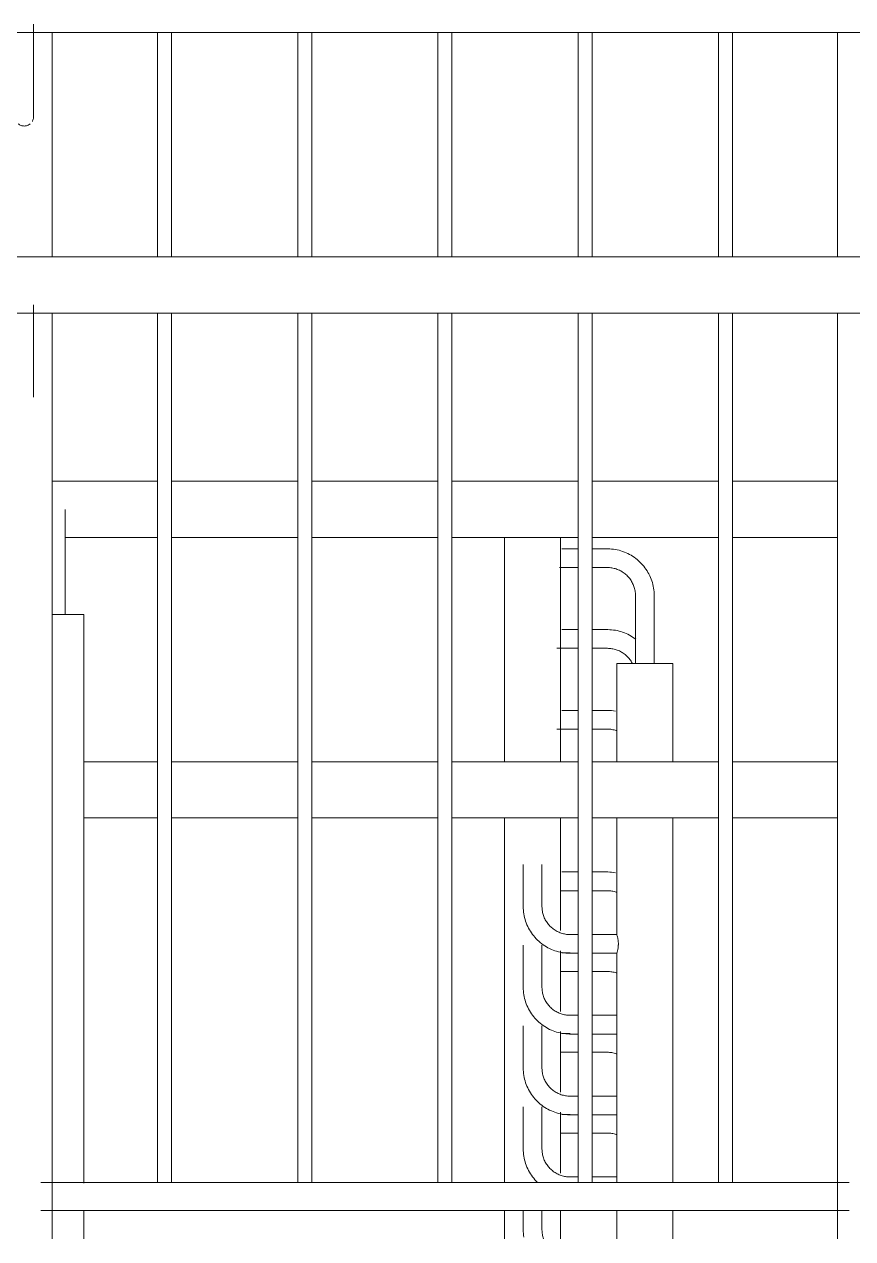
# Model space of a CAD drawing. Header units: millimetres. Extents: x -515342 to 330399, y -224905 to 507333.
# Drawn here: x 76761 to 77352, y 1418 to 2284 of the extents above; entities that cross this region are included whole.
import ezdxf

# ---------------------------------------------------------------- set-up
doc = ezdxf.new("R2010")
doc.units = ezdxf.units.MM
doc.layers.get('0').update_dxf_attribs({"lineweight": 0})
doc.layers.add('Ограждение', color=7, linetype='Continuous', lineweight=0)

# ---------------------------------------------------------------- blocks, each defined once
blk = doc.blocks.new('Ограждение - АР_Ограждение_Балясина_D40 доп поручень 700-V143-О_АР_Эскиз_Фасад 12-1 копия 1')
at = {"layer": 'Ограждение'}
for p, q in [((-105607.5, -158.13), (-105619.25, -158.13)), ((-105586.67, -158.13), (-105597.5, -158.13)), ((-105620.85, -171.47), (-105607.5, -171.47)), ((-105597.5, -171.47), (-105586.67, -171.47)), ((-105566.67, -191.47), (-105566.67, -239.8)), ((-105553.33, -239.8), (-105553.33, -191.47)), ((-105580, -239.8), (-105580, -310)), ((-105580, -239.8), (-105540, -239.8)), ((-105540, -310), (-105540, -239.8)), ((-105580, -350), (-105580, -433.13)), ((-105540, -610.05), (-105540, -350)), ((-105646.67, -383.09), (-105646.67, -413.13)), ((-105633.33, -413.13), (-105633.33, -383.09)), ((-105607.5, -433.13), (-105613.33, -433.13)), ((-105580, -433.13), (-105597.61, -433.13)), ((-105613.33, -446.47), (-105607.5, -446.47)), ((-105597.6, -446.47), (-105580, -446.47)), ((-105580, -446.47), (-105580, -610.06)), ((-105580, -629.94), (-105580, -650)), ((-105540, -650), (-105540, -629.95))]:
    blk.add_line(p, q, dxfattribs=at)
at = {"layer": 'Ограждение', "flags": 128}
for points in [[(-105553.33, -191.47), (-105553.36, -190.13), (-105553.44, -188.8), (-105553.57, -187.48), (-105553.76, -186.16), (-105554, -184.84), (-105554.29, -183.54), (-105554.63, -182.25), (-105555.03, -180.98), (-105555.47, -179.72), (-105555.96, -178.49), (-105556.51, -177.27), (-105557.1, -176.07), (-105557.74, -174.9), (-105558.42, -173.76), (-105559.16, -172.65), (-105559.93, -171.56), (-105560.75, -170.51), (-105561.61, -169.49), (-105562.51, -168.5), (-105563.44, -167.55), (-105564.42, -166.65), (-105565.43, -165.78), (-105566.47, -164.95), (-105567.55, -164.16), (-105568.66, -163.42), (-105569.79, -162.72), (-105570.96, -162.07), (-105572.14, -161.46), (-105573.36, -160.91), (-105574.59, -160.4), (-105575.84, -159.94), (-105577.11, -159.53), (-105578.39, -159.18), (-105579.69, -158.87), (-105581, -158.62), (-105582.32, -158.42), (-105583.64, -158.27), (-105584.97, -158.18), (-105586.31, -158.14), (-105586.67, -158.13)], [(-105586.67, -171.47), (-105585.87, -171.48), (-105585.07, -171.53), (-105584.27, -171.61), (-105583.48, -171.72), (-105582.69, -171.87), (-105581.91, -172.04), (-105581.14, -172.25), (-105580.38, -172.48), (-105579.62, -172.75), (-105578.88, -173.05), (-105578.15, -173.37), (-105577.43, -173.73), (-105576.73, -174.11), (-105576.04, -174.52), (-105575.37, -174.96), (-105574.72, -175.42), (-105574.09, -175.92), (-105573.48, -176.43), (-105572.89, -176.97), (-105572.32, -177.53), (-105571.77, -178.12), (-105571.25, -178.72), (-105570.75, -179.35), (-105570.28, -180), (-105569.84, -180.66), (-105569.42, -181.34), (-105569.03, -182.04), (-105568.66, -182.75), (-105568.33, -183.48), (-105568.03, -184.22), (-105567.75, -184.97), (-105567.51, -185.73), (-105567.29, -186.5), (-105567.11, -187.28), (-105566.96, -188.07), (-105566.84, -188.86), (-105566.75, -189.65), (-105566.69, -190.45), (-105566.67, -191.25), (-105566.67, -191.47)], [(-105646.67, -413.13), (-105646.64, -414.47), (-105646.56, -415.8), (-105646.43, -417.12), (-105646.24, -418.44), (-105646, -419.76), (-105645.71, -421.06), (-105645.37, -422.35), (-105644.97, -423.62), (-105644.53, -424.88), (-105644.04, -426.11), (-105643.49, -427.33), (-105642.9, -428.53), (-105642.26, -429.7), (-105641.58, -430.84), (-105640.84, -431.95), (-105640.07, -433.04), (-105639.25, -434.09), (-105638.39, -435.11), (-105637.49, -436.1), (-105636.56, -437.05), (-105635.58, -437.95), (-105634.57, -438.82), (-105633.53, -439.65), (-105632.45, -440.44), (-105631.34, -441.18), (-105630.21, -441.88), (-105629.04, -442.53), (-105627.86, -443.14), (-105626.64, -443.69), (-105625.41, -444.2), (-105624.16, -444.66), (-105622.89, -445.07), (-105621.61, -445.42), (-105620.31, -445.73), (-105619, -445.98), (-105617.68, -446.18), (-105616.36, -446.33), (-105615.03, -446.42), (-105613.69, -446.46), (-105613.33, -446.47)], [(-105613.33, -433.13), (-105614.13, -433.12), (-105614.93, -433.07), (-105615.73, -432.99), (-105616.52, -432.88), (-105617.31, -432.73), (-105618.09, -432.56), (-105618.86, -432.35), (-105619.62, -432.12), (-105620.38, -431.85), (-105621.12, -431.55), (-105621.85, -431.23), (-105622.57, -430.87), (-105623.27, -430.49), (-105623.96, -430.08), (-105624.63, -429.64), (-105625.28, -429.18), (-105625.91, -428.68), (-105626.52, -428.17), (-105627.11, -427.63), (-105627.68, -427.07), (-105628.23, -426.48), (-105628.75, -425.88), (-105629.25, -425.25), (-105629.72, -424.6), (-105630.16, -423.94), (-105630.58, -423.26), (-105630.97, -422.56), (-105631.34, -421.85), (-105631.67, -421.12), (-105631.97, -420.38), (-105632.25, -419.63), (-105632.49, -418.87), (-105632.71, -418.1), (-105632.89, -417.32), (-105633.04, -416.53), (-105633.16, -415.74), (-105633.25, -414.95), (-105633.31, -414.15), (-105633.33, -413.35), (-105633.33, -413.13)]]:
    blk.add_lwpolyline(points, dxfattribs=at)
at = {"layer": 'Ограждение'}
blk.add_open_spline([(-105580, -433.13), (-105580, -433.14), (-105579.9, -433.41), (-105579.6, -434.4), (-105579.34, -435.49), (-105579.14, -436.44), (-105578.99, -437.5), (-105578.89, -438.49), (-105578.86, -439.35), (-105578.86, -440.1), (-105578.88, -440.83), (-105578.95, -441.76), (-105579.1, -442.92), (-105579.34, -444.12), (-105579.59, -445.12), (-105579.89, -446.15), (-105580, -446.45), (-105580, -446.47)], degree=3, knots=[0, 0, 0, 0, 0.111111, 0.222222, 0.277778, 0.333333, 0.388889, 0.444444, 0.479167, 0.513889, 0.548611, 0.583333, 0.652778, 0.722222, 0.791667, 0.861111, 1, 1, 1, 1], dxfattribs=at)
blk = doc.blocks.new('Ограждение - АР_Ограждение_Балясина_D40 доп поручень 700-V144-О_АР_Эскиз_Фасад 12-1 копия 1')
at = {"layer": 'Ограждение'}
for p, q in [((-105607.5, -215.73), (-105619.25, -215.73)), ((-105586.67, -215.73), (-105597.5, -215.73)), ((-105622.68, -229.07), (-105607.5, -229.07)), ((-105597.73, -229.07), (-105586.67, -229.07)), ((-105646.67, -440.69), (-105646.67, -470.73)), ((-105633.33, -470.73), (-105633.33, -440.69)), ((-105607.5, -490.73), (-105613.33, -490.73)), ((-105580, -490.73), (-105597.57, -490.73)), ((-105613.33, -504.07), (-105607.5, -504.07)), ((-105597.56, -504.07), (-105580, -504.07))]:
    blk.add_line(p, q, dxfattribs=at)
at = {"layer": 'Ограждение', "flags": 128}
for points in [[(-105566.47, -222.55), (-105567.55, -221.76), (-105568.66, -221.02), (-105569.79, -220.32), (-105570.96, -219.67), (-105572.14, -219.06), (-105573.36, -218.51), (-105574.59, -218), (-105575.84, -217.54), (-105577.11, -217.13), (-105578.39, -216.78), (-105579.69, -216.47), (-105581, -216.22), (-105582.32, -216.02), (-105583.64, -215.87), (-105584.97, -215.78), (-105586.31, -215.74), (-105586.67, -215.73)], [(-105586.67, -229.07), (-105585.87, -229.08), (-105585.07, -229.13), (-105584.27, -229.21), (-105583.48, -229.32), (-105582.69, -229.47), (-105581.91, -229.64), (-105581.14, -229.85), (-105580.38, -230.08), (-105579.62, -230.35), (-105578.88, -230.65), (-105578.15, -230.97), (-105577.43, -231.33), (-105576.73, -231.71), (-105576.04, -232.12), (-105575.37, -232.56), (-105574.72, -233.02), (-105574.09, -233.52), (-105573.48, -234.03), (-105572.89, -234.57), (-105572.32, -235.13), (-105571.77, -235.72), (-105571.25, -236.32), (-105570.75, -236.95), (-105570.28, -237.6), (-105569.84, -238.26), (-105569.42, -238.94), (-105569.03, -239.64)], [(-105646.67, -470.73), (-105646.64, -472.07), (-105646.56, -473.4), (-105646.43, -474.72), (-105646.24, -476.04), (-105646, -477.36), (-105645.71, -478.66), (-105645.37, -479.95), (-105644.97, -481.22), (-105644.53, -482.48), (-105644.04, -483.71), (-105643.49, -484.93), (-105642.9, -486.13), (-105642.26, -487.3), (-105641.58, -488.44), (-105640.84, -489.55), (-105640.07, -490.64), (-105639.25, -491.69), (-105638.39, -492.71), (-105637.49, -493.7), (-105636.56, -494.65), (-105635.58, -495.55), (-105634.57, -496.42), (-105633.53, -497.25), (-105632.45, -498.04), (-105631.34, -498.78), (-105630.21, -499.48), (-105629.04, -500.13), (-105627.86, -500.74), (-105626.64, -501.29), (-105625.41, -501.8), (-105624.16, -502.26), (-105622.89, -502.67), (-105621.61, -503.02), (-105620.31, -503.33), (-105619, -503.58), (-105617.68, -503.78), (-105616.36, -503.93), (-105615.03, -504.02), (-105613.69, -504.06), (-105613.33, -504.07)], [(-105613.33, -490.73), (-105614.13, -490.72), (-105614.93, -490.67), (-105615.73, -490.59), (-105616.52, -490.48), (-105617.31, -490.33), (-105618.09, -490.16), (-105618.86, -489.95), (-105619.62, -489.72), (-105620.38, -489.45), (-105621.12, -489.15), (-105621.85, -488.83), (-105622.57, -488.47), (-105623.27, -488.09), (-105623.96, -487.68), (-105624.63, -487.24), (-105625.28, -486.78), (-105625.91, -486.28), (-105626.52, -485.77), (-105627.11, -485.23), (-105627.68, -484.67), (-105628.23, -484.08), (-105628.75, -483.48), (-105629.25, -482.85), (-105629.72, -482.2), (-105630.16, -481.54), (-105630.58, -480.86), (-105630.97, -480.16), (-105631.34, -479.45), (-105631.67, -478.72), (-105631.97, -477.98), (-105632.25, -477.23), (-105632.49, -476.47), (-105632.71, -475.7), (-105632.89, -474.92), (-105633.04, -474.13), (-105633.16, -473.34), (-105633.25, -472.55), (-105633.31, -471.75), (-105633.33, -470.95), (-105633.33, -470.73)]]:
    blk.add_lwpolyline(points, dxfattribs=at)
blk = doc.blocks.new('Ограждение - АР_Ограждение_Балясина_D40 доп поручень 700-V145-О_АР_Эскиз_Фасад 12-1 копия 1')
at = {"layer": 'Ограждение'}
for p, q in [((-105607.5, -273.33), (-105619.25, -273.33)), ((-105586.67, -273.33), (-105597.7, -273.33)), ((-105622.68, -286.67), (-105607.5, -286.67)), ((-105597.69, -286.67), (-105586.67, -286.67)), ((-105646.67, -498.29), (-105646.67, -528.33)), ((-105633.33, -528.33), (-105633.33, -498.29)), ((-105607.5, -548.33), (-105613.33, -548.33)), ((-105580, -548.33), (-105597.54, -548.33)), ((-105613.33, -561.67), (-105607.5, -561.67)), ((-105597.53, -561.67), (-105580, -561.67))]:
    blk.add_line(p, q, dxfattribs=at)
at = {"layer": 'Ограждение', "flags": 128}
for points in [[(-105581, -273.82), (-105582.32, -273.62), (-105583.64, -273.47), (-105584.97, -273.38), (-105586.31, -273.34), (-105586.67, -273.33)], [(-105586.67, -286.67), (-105585.87, -286.68), (-105585.07, -286.73), (-105584.27, -286.81), (-105583.48, -286.92), (-105582.69, -287.07), (-105581.91, -287.24), (-105581.14, -287.45), (-105580.38, -287.68)], [(-105646.67, -528.33), (-105646.64, -529.67), (-105646.56, -531), (-105646.43, -532.32), (-105646.24, -533.64), (-105646, -534.96), (-105645.71, -536.26), (-105645.37, -537.55), (-105644.97, -538.82), (-105644.53, -540.08), (-105644.04, -541.31), (-105643.49, -542.53), (-105642.9, -543.73), (-105642.26, -544.9), (-105641.58, -546.04), (-105640.84, -547.15), (-105640.07, -548.24), (-105639.25, -549.29), (-105638.39, -550.31), (-105637.49, -551.3), (-105636.56, -552.25), (-105635.58, -553.15), (-105634.57, -554.02), (-105633.53, -554.85), (-105632.45, -555.64), (-105631.34, -556.38), (-105630.21, -557.08), (-105629.04, -557.73), (-105627.86, -558.34), (-105626.64, -558.89), (-105625.41, -559.4), (-105624.16, -559.86), (-105622.89, -560.27), (-105621.61, -560.62), (-105620.31, -560.93), (-105619, -561.18), (-105617.68, -561.38), (-105616.36, -561.53), (-105615.03, -561.62), (-105613.69, -561.66), (-105613.33, -561.67)], [(-105613.33, -548.33), (-105614.13, -548.32), (-105614.93, -548.27), (-105615.73, -548.19), (-105616.52, -548.08), (-105617.31, -547.93), (-105618.09, -547.76), (-105618.86, -547.55), (-105619.62, -547.32), (-105620.38, -547.05), (-105621.12, -546.75), (-105621.85, -546.43), (-105622.57, -546.07), (-105623.27, -545.69), (-105623.96, -545.28), (-105624.63, -544.84), (-105625.28, -544.38), (-105625.91, -543.88), (-105626.52, -543.37), (-105627.11, -542.83), (-105627.68, -542.27), (-105628.23, -541.68), (-105628.75, -541.08), (-105629.25, -540.45), (-105629.72, -539.8), (-105630.16, -539.14), (-105630.58, -538.46), (-105630.97, -537.76), (-105631.34, -537.05), (-105631.67, -536.32), (-105631.97, -535.58), (-105632.25, -534.83), (-105632.49, -534.07), (-105632.71, -533.3), (-105632.89, -532.52), (-105633.04, -531.73), (-105633.16, -530.94), (-105633.25, -530.15), (-105633.31, -529.35), (-105633.33, -528.55), (-105633.33, -528.33)]]:
    blk.add_lwpolyline(points, dxfattribs=at)
blk = doc.blocks.new('Ограждение - АР_Ограждение_Балясина_D40 доп поручень 700-V146-О_АР_Эскиз_Фасад 12-1 копия 1')
at = {"layer": 'Ограждение'}
for p, q in [((-105646.67, -555.89), (-105646.67, -585.93)), ((-105633.33, -585.93), (-105633.33, -555.89)), ((-105607.5, -605.93), (-105613.33, -605.93)), ((-105580, -605.93), (-105597.5, -605.93))]:
    blk.add_line(p, q, dxfattribs=at)
at = {"layer": 'Ограждение', "flags": 128}
for points in [[(-105646.67, -585.93), (-105646.64, -587.27), (-105646.56, -588.6), (-105646.43, -589.92), (-105646.24, -591.24), (-105646, -592.56), (-105645.71, -593.86), (-105645.37, -595.15), (-105644.97, -596.42), (-105644.53, -597.68), (-105644.04, -598.91), (-105643.49, -600.13), (-105642.9, -601.33), (-105642.26, -602.5), (-105641.58, -603.64), (-105640.84, -604.75), (-105640.07, -605.84), (-105639.25, -606.89), (-105638.39, -607.91), (-105637.49, -608.9), (-105636.56, -609.85)], [(-105613.33, -605.93), (-105614.13, -605.92), (-105614.93, -605.87), (-105615.73, -605.79), (-105616.52, -605.68), (-105617.31, -605.53), (-105618.09, -605.36), (-105618.86, -605.15), (-105619.62, -604.92), (-105620.38, -604.65), (-105621.12, -604.35), (-105621.85, -604.03), (-105622.57, -603.67), (-105623.27, -603.29), (-105623.96, -602.88), (-105624.63, -602.44), (-105625.28, -601.98), (-105625.91, -601.48), (-105626.52, -600.97), (-105627.11, -600.43), (-105627.68, -599.87), (-105628.23, -599.28), (-105628.75, -598.68), (-105629.25, -598.05), (-105629.72, -597.4), (-105630.16, -596.74), (-105630.58, -596.06), (-105630.97, -595.36), (-105631.34, -594.65), (-105631.67, -593.92), (-105631.97, -593.18), (-105632.25, -592.43), (-105632.49, -591.67), (-105632.71, -590.9), (-105632.89, -590.12), (-105633.04, -589.33), (-105633.16, -588.54), (-105633.25, -587.75), (-105633.31, -586.95), (-105633.33, -586.15), (-105633.33, -585.93)]]:
    blk.add_lwpolyline(points, dxfattribs=at)
blk = doc.blocks.new('Ограждение - АР_Ограждение_Балясина_D40 доп поручень 700-V147-О_АР_Эскиз_Фасад 12-1 копия 1')
at = {"layer": 'Ограждение'}
for p, q in [((-105607.5, -388.53), (-105619.25, -388.53)), ((-105586.67, -388.53), (-105597.63, -388.53)), ((-105620.1, -401.87), (-105607.5, -401.87)), ((-105597.62, -401.87), (-105586.67, -401.87)), ((-105646.67, -629.92), (-105646.67, -643.53)), ((-105633.33, -643.53), (-105633.33, -629.92))]:
    blk.add_line(p, q, dxfattribs=at)
at = {"layer": 'Ограждение', "flags": 128}
for points in [[(-105581, -389.02), (-105582.32, -388.82), (-105583.64, -388.67), (-105584.97, -388.58), (-105586.31, -388.54), (-105586.67, -388.53)], [(-105586.67, -401.87), (-105585.87, -401.88), (-105585.07, -401.93), (-105584.27, -402.01), (-105583.48, -402.12), (-105582.69, -402.27), (-105581.91, -402.44), (-105581.14, -402.65), (-105580.38, -402.88)], [(-105646.67, -643.53), (-105646.64, -644.87), (-105646.56, -646.2), (-105646.43, -647.52), (-105646.24, -648.84)], [(-105632.25, -650.03), (-105632.49, -649.27), (-105632.71, -648.5), (-105632.89, -647.72), (-105633.04, -646.93), (-105633.16, -646.14), (-105633.25, -645.35), (-105633.31, -644.55), (-105633.33, -643.75), (-105633.33, -643.53)]]:
    blk.add_lwpolyline(points, dxfattribs=at)
blk = doc.blocks.new('Ограждение - АР_Ограждение_Балясина_D40 доп поручень 700-V148-О_АР_Эскиз_Фасад 12-1 копия 1')
at = {"layer": 'Ограждение'}
for p, q in [((-105613.33, -446.13), (-105619.25, -446.13)), ((-105620.18, -459.47), (-105607.5, -459.47)), ((-105597.59, -459.47), (-105586.67, -459.47))]:
    blk.add_line(p, q, dxfattribs=at)
at = {"layer": 'Ограждение', "flags": 128}
blk.add_lwpolyline([(-105586.67, -459.47), (-105585.87, -459.48), (-105585.07, -459.53), (-105584.27, -459.61), (-105583.48, -459.72), (-105582.69, -459.87), (-105581.91, -460.04), (-105581.14, -460.25), (-105580.38, -460.48)], dxfattribs=at)
blk = doc.blocks.new('Ограждение - АР_Ограждение_Балясина_D40 доп поручень 700-V149-О_АР_Эскиз_Фасад 12-1 копия 1')
at = {"layer": 'Ограждение'}
for p, q in [((-105613.33, -503.73), (-105619.25, -503.73)), ((-105620, -517.07), (-105607.5, -517.07)), ((-105597.56, -517.07), (-105586.67, -517.07))]:
    blk.add_line(p, q, dxfattribs=at)
at = {"layer": 'Ограждение', "flags": 128}
blk.add_lwpolyline([(-105586.67, -517.07), (-105585.87, -517.08), (-105585.07, -517.13), (-105584.27, -517.21), (-105583.48, -517.32), (-105582.69, -517.47), (-105581.91, -517.64), (-105581.14, -517.85), (-105580.38, -518.08)], dxfattribs=at)
blk = doc.blocks.new('Ограждение - АР_Ограждение_Балясина_D40 доп поручень 700-V150-О_АР_Эскиз_Фасад 12-1 копия 1')
at = {"layer": 'Ограждение'}
for p, q in [((-105613.33, -561.33), (-105619.25, -561.33)), ((-105620, -574.67), (-105607.5, -574.67)), ((-105597.52, -574.67), (-105586.67, -574.67))]:
    blk.add_line(p, q, dxfattribs=at)
at = {"layer": 'Ограждение', "flags": 128}
blk.add_lwpolyline([(-105586.67, -574.67), (-105585.87, -574.68), (-105585.07, -574.73), (-105584.27, -574.81), (-105583.48, -574.92), (-105582.69, -575.07), (-105581.91, -575.24), (-105581.14, -575.45), (-105580.38, -575.68)], dxfattribs=at)
blk = doc.blocks.new('Ограждение - Ограждение-9721698-О_АР_Эскиз_Фасад 12-1 копия 1')
for name in ['Ограждение - АР_Ограждение_Балясина_D40 доп поручень 700-V143-О_АР_Эскиз_Фасад 12-1 копия 1', 'Ограждение - АР_Ограждение_Балясина_D40 доп поручень 700-V144-О_АР_Эскиз_Фасад 12-1 копия 1', 'Ограждение - АР_Ограждение_Балясина_D40 доп поручень 700-V145-О_АР_Эскиз_Фасад 12-1 копия 1', 'Ограждение - АР_Ограждение_Балясина_D40 доп поручень 700-V147-О_АР_Эскиз_Фасад 12-1 копия 1', 'Ограждение - АР_Ограждение_Балясина_D40 доп поручень 700-V148-О_АР_Эскиз_Фасад 12-1 копия 1', 'Ограждение - АР_Ограждение_Балясина_D40 доп поручень 700-V149-О_АР_Эскиз_Фасад 12-1 копия 1', 'Ограждение - АР_Ограждение_Балясина_D40 доп поручень 700-V146-О_АР_Эскиз_Фасад 12-1 копия 1', 'Ограждение - АР_Ограждение_Балясина_D40 доп поручень 700-V150-О_АР_Эскиз_Фасад 12-1 копия 1']:
    blk.add_blockref(name, (0, 0))
blk = doc.blocks.new('Тип верхнего поручня - Верхний поручень_Внутренний_-9721785-О_АР_Эскиз_Фасад 12-1 копия 1')
at = {"layer": 'Ограждение'}
for p, q in [((-105660, -150), (-105660, -310)), ((-105620, -310), (-105620, -150))]:
    blk.add_line(p, q, dxfattribs=at)
blk = doc.blocks.new('Тип перил - Перила_Внутренний_-9721806-О_АР_Эскиз_Фасад 12-1 копия 1')
at = {"layer": 'Ограждение'}
for p, q in [((-105660, -350), (-105660, -610.08)), ((-105620, -430.37), (-105620, -350)), ((-105620, -487.97), (-105620, -444.68)), ((-105620, -545.57), (-105620, -502.28)), ((-105620, -603.17), (-105620, -559.88)), ((-105660, -629.92), (-105660, -650)), ((-105620, -650), (-105620, -629.93))]:
    blk.add_line(p, q, dxfattribs=at)
blk = doc.blocks.new('Ограждение - АР_Ограждение_Балясина_D40 доп поручень 700-V152-О_АР_Эскиз_Фасад 12-1 копия 1')
at = {"layer": 'Ограждение'}
for p, q in [((-105973.33, -205), (-105973.33, -156.67)), ((-105982.52, -205), (-105980, -205)), ((-105980, -205), (-105960, -205)), ((-105960, -610.34), (-105960, -205)), ((-105960, -650), (-105960, -629.66))]:
    blk.add_line(p, q, dxfattribs=at)
at = {"layer": 'Ограждение', "flags": 128}
blk.add_lwpolyline([(-105973.33, -156.67), (-105973.33, -155.6), (-105973.33, -154.54), (-105973.33, -153.47), (-105973.33, -152.42), (-105973.33, -151.37), (-105973.33, -150.33), (-105973.33, -149.3), (-105973.33, -148.28), (-105973.33, -147.27), (-105973.33, -146.28), (-105973.33, -145.31), (-105973.33, -144.35), (-105973.33, -143.42), (-105973.33, -142.5), (-105973.33, -141.61), (-105973.33, -140.74), (-105973.33, -139.9), (-105973.33, -139.08), (-105973.33, -138.3), (-105973.33, -137.54), (-105973.33, -136.81), (-105973.33, -136.11), (-105973.33, -135.45), (-105973.33, -134.82), (-105973.33, -134.23), (-105973.33, -133.67), (-105973.33, -133.15), (-105973.33, -132.66), (-105973.33, -132.22), (-105973.33, -131.81), (-105973.33, -131.45), (-105973.33, -131.12), (-105973.33, -130.83), (-105973.33, -130.59), (-105973.33, -130.39), (-105973.33, -130.23), (-105973.33, -130.11), (-105973.33, -130.03), (-105973.33, -130)], dxfattribs=at)
blk = doc.blocks.new('Ограждение - Ограждение-9726409-О_АР_Эскиз_Фасад 12-1 копия 1')
blk.add_blockref('Ограждение - АР_Ограждение_Балясина_D40 доп поручень 700-V152-О_АР_Эскиз_Фасад 12-1 копия 1', (0, 0))
blk = doc.blocks.new('Тип верхнего поручня - Верхний поручень_Внутренний_-9726612-О_АР_Эскиз_Фасад 12-1 копия 1')
at = {"layer": 'Ограждение'}
for p, q in [((-105907.5, -110), (-105982.5, -110)), ((-105807.5, -110), (-105897.5, -110)), ((-105707.5, -110), (-105797.5, -110)), ((-105607.5, -110), (-105697.5, -110)), ((-105507.5, -110), (-105597.5, -110)), ((-105422.5, -110), (-105497.5, -110)), ((-105973.33, -150), (-105907.5, -150)), ((-105897.5, -150), (-105807.5, -150)), ((-105797.5, -150), (-105707.5, -150)), ((-105697.5, -150), (-105607.5, -150)), ((-105597.5, -150), (-105507.5, -150)), ((-105497.5, -150), (-105422.5, -150))]:
    blk.add_line(p, q, dxfattribs=at)
blk = doc.blocks.new('Тип перил - Перила_Внутренний_-9726625-О_АР_Эскиз_Фасад 12-1 копия 1')
at = {"layer": 'Ограждение'}
for p, q in [((-105907.5, -310), (-105960, -310)), ((-105807.5, -310), (-105897.68, -310)), ((-105707.5, -310), (-105797.68, -310)), ((-105607.5, -310), (-105697.68, -310)), ((-105507.5, -310), (-105597.68, -310)), ((-105422.5, -310), (-105497.68, -310)), ((-105960, -350), (-105907.5, -350)), ((-105897.66, -350), (-105807.5, -350)), ((-105797.66, -350), (-105707.5, -350)), ((-105697.66, -350), (-105607.5, -350)), ((-105597.66, -350), (-105507.5, -350)), ((-105497.66, -350), (-105422.5, -350))]:
    blk.add_line(p, q, dxfattribs=at)
blk = doc.blocks.new('Ограждение - АР_Ограждение_Балясина_D40 доп поручень 700_900-V172-О_АР_Эскиз_Фасад 12-1 копия 1')
at = {"layer": 'Ограждение'}
for p, q in [((-105422.5, 210.04), (-105422.5, 50)), ((-105422.5, 10.04), (-105422.5, -650))]:
    blk.add_line(p, q, dxfattribs=at)
blk = doc.blocks.new('Ограждение - АР_Ограждение_Балясина_10-9707770-О_АР_Эскиз_Фасад 12-1 копия 1')
at = {"layer": 'Ограждение'}
for p, q in [((-105507.5, 210.09), (-105507.5, 50)), ((-105497.5, 50), (-105497.5, 210.09)), ((-105507.5, 10.09), (-105507.5, -610)), ((-105497.5, -610), (-105497.5, 10.09)), ((-105507.5, -610), (-105502.5, -610)), ((-105502.5, -610), (-105497.5, -610))]:
    blk.add_line(p, q, dxfattribs=at)
blk = doc.blocks.new('Ограждение - АР_Ограждение_Балясина_10-V173-О_АР_Эскиз_Фасад 12-1 копия 1')
at = {"layer": 'Ограждение'}
for p, q in [((-105607.5, 210.15), (-105607.5, 50)), ((-105597.5, 50), (-105597.5, 210.14)), ((-105607.5, 10.15), (-105607.5, -610)), ((-105597.5, -610), (-105597.5, 10.14)), ((-105607.5, -610), (-105602.5, -610)), ((-105602.5, -610), (-105597.5, -610))]:
    blk.add_line(p, q, dxfattribs=at)
blk = doc.blocks.new('Ограждение - АР_Ограждение_Балясина_10-V174-О_АР_Эскиз_Фасад 12-1 копия 1')
at = {"layer": 'Ограждение'}
for p, q in [((-105707.5, 210.21), (-105707.5, 50)), ((-105697.5, 50), (-105697.5, 210.2)), ((-105707.5, 10.21), (-105707.5, -610)), ((-105697.5, -610), (-105697.5, 10.2)), ((-105707.5, -610), (-105702.5, -610)), ((-105702.5, -610), (-105697.5, -610))]:
    blk.add_line(p, q, dxfattribs=at)
blk = doc.blocks.new('Ограждение - АР_Ограждение_Балясина_10-V175-О_АР_Эскиз_Фасад 12-1 копия 1')
at = {"layer": 'Ограждение'}
for p, q in [((-105807.5, 210), (-105807.5, 50)), ((-105797.5, 50), (-105797.5, 210)), ((-105807.5, 10), (-105807.5, -610)), ((-105797.5, -610), (-105797.5, 10)), ((-105807.5, -610), (-105802.5, -610)), ((-105802.5, -610), (-105797.5, -610))]:
    blk.add_line(p, q, dxfattribs=at)
blk = doc.blocks.new('Ограждение - АР_Ограждение_Балясина_D40 доп поручень 700_900-V176-О_АР_Эскиз_Фасад 12-1 копия 1')
at = {"layer": 'Ограждение'}
for p, q in [((-105995.83, 180), (-105995.83, 215.86)), ((-105982.5, 50), (-105982.5, 210)), ((-105995.83, -20), (-105995.83, 15.86)), ((-105982.5, -650), (-105982.5, 10))]:
    blk.add_line(p, q, dxfattribs=at)
at = {"layer": 'Ограждение', "flags": 128}
for points in [[(-105995.83, 150), (-105995.83, 150.02), (-105995.83, 150.1), (-105995.83, 150.22), (-105995.83, 150.38), (-105995.83, 150.6), (-105995.83, 150.86), (-105995.83, 151.17), (-105995.83, 151.52), (-105995.83, 151.92), (-105995.83, 152.37), (-105995.83, 152.86), (-105995.83, 153.39), (-105995.83, 153.97), (-105995.83, 154.58), (-105995.83, 155.24), (-105995.83, 155.94), (-105995.83, 156.67), (-105995.83, 157.45), (-105995.83, 158.25), (-105995.83, 159.1), (-105995.83, 159.98), (-105995.83, 160.89), (-105995.83, 161.83), (-105995.83, 162.79), (-105995.83, 163.79), (-105995.83, 164.81), (-105995.83, 165.86), (-105995.83, 166.93), (-105995.83, 168.02), (-105995.83, 169.13), (-105995.83, 170.26), (-105995.83, 171.4), (-105995.83, 172.55), (-105995.83, 173.72), (-105995.83, 174.9), (-105995.83, 176.09), (-105995.83, 177.28), (-105995.83, 178.48), (-105995.83, 179.68), (-105995.83, 180)], [(-105995.83, -50), (-105995.83, -49.98), (-105995.83, -49.9), (-105995.83, -49.78), (-105995.83, -49.62), (-105995.83, -49.4), (-105995.83, -49.14), (-105995.83, -48.83), (-105995.83, -48.48), (-105995.83, -48.08), (-105995.83, -47.63), (-105995.83, -47.14), (-105995.83, -46.61), (-105995.83, -46.03), (-105995.83, -45.42), (-105995.83, -44.76), (-105995.83, -44.06), (-105995.83, -43.33), (-105995.83, -42.55), (-105995.83, -41.75), (-105995.83, -40.9), (-105995.83, -40.02), (-105995.83, -39.11), (-105995.83, -38.17), (-105995.83, -37.21), (-105995.83, -36.21), (-105995.83, -35.19), (-105995.83, -34.14), (-105995.83, -33.07), (-105995.83, -31.98), (-105995.83, -30.87), (-105995.83, -29.74), (-105995.83, -28.6), (-105995.83, -27.45), (-105995.83, -26.28), (-105995.83, -25.1), (-105995.83, -23.91), (-105995.83, -22.72), (-105995.83, -21.52), (-105995.83, -20.32), (-105995.83, -20)]]:
    blk.add_lwpolyline(points, dxfattribs=at)
at = {"layer": 'Ограждение'}
for points, knots in [([(-105995.94, 151.17), (-105995.89, 150.93), (-105995.84, 150.45), (-105995.83, 149.7), (-105995.9, 148.97), (-105996.1, 148.04), (-105996.41, 147.25), (-105996.69, 146.74), (-105996.73, 146.65)], [0.4444444, 0.4444444, 0.4444444, 0.4444444, 0.4791667, 0.5138889, 0.5486111, 0.5833333, 0.6527778, 0.6666667, 0.6666667, 0.6666667, 0.6666667]), ([(-105998.21, 144.9), (-105998.28, 144.84), (-105998.73, 144.47), (-106000.08, 143.65), (-106001.49, 143.35), (-106002.5, 143.33)], [0.7777778, 0.7777778, 0.7777778, 0.7777778, 0.7916667, 0.8611111, 1, 1, 1, 1])]:
    blk.add_open_spline(points, degree=3, knots=knots, dxfattribs=at)
blk.add_open_spline([(-106002.5, 143.33), (-106003.31, 143.34), (-106004.83, 143.61), (-106006.2, 144.4), (-106006.79, 144.9)], degree=3, dxfattribs=at)
blk = doc.blocks.new('Ограждение - Ограждение-9728431-О_АР_Эскиз_Фасад 12-1 копия 1')
at = {"layer": 'Ограждение'}
for p, q in [((-105414.3, -610), (-105990.7, -610)), ((-105990.7, -630), (-105414.3, -630))]:
    blk.add_line(p, q, dxfattribs=at)
for name, p in [('Ограждение - АР_Ограждение_Балясина_D40 доп поручень 700_900-V176-О_АР_Эскиз_Фасад 12-1 копия 1', (0, 0)), ('Ограждение - АР_Ограждение_Балясина_D40 доп поручень 700_900-V172-О_АР_Эскиз_Фасад 12-1 копия 1', (0, 0)), ('Ограждение - АР_Ограждение_Балясина_10-V175-О_АР_Эскиз_Фасад 12-1 копия 1', (-100, 0)), ('Ограждение - АР_Ограждение_Балясина_10-V175-О_АР_Эскиз_Фасад 12-1 копия 1', (0, 0)), ('Ограждение - АР_Ограждение_Балясина_10-V174-О_АР_Эскиз_Фасад 12-1 копия 1', (0, 0)), ('Ограждение - АР_Ограждение_Балясина_10-V173-О_АР_Эскиз_Фасад 12-1 копия 1', (0, 0)), ('Ограждение - АР_Ограждение_Балясина_10-9707770-О_АР_Эскиз_Фасад 12-1 копия 1', (0, 0))]:
    blk.add_blockref(name, p)
blk = doc.blocks.new('Тип перил - Перила_Внутренний_-9728852-О_АР_Эскиз_Фасад 12-1 копия 1')
at = {"layer": 'Ограждение'}
blk.add_line((-106530, 210), (-105346.8, 210), dxfattribs=at)
blk = doc.blocks.new('Тип перил - Перила_Внутренний_-9728893-О_АР_Эскиз_Фасад 12-1 копия 1')
at = {"layer": 'Ограждение'}
for p, q in [((-105346.8, 50), (-106530, 50)), ((-106530, 10), (-105346.8, 10))]:
    blk.add_line(p, q, dxfattribs=at)
blk = doc.blocks.new('СД_Люблино_Фасады_rvt-1-О_АР_Эскиз_Фасад 12-1 копия 1')
at = {"layer": 'Ограждение', "lineweight": 9}
for name in ['Ограждение - Ограждение-9728431-О_АР_Эскиз_Фасад 12-1 копия 1', 'Тип перил - Перила_Внутренний_-9728852-О_АР_Эскиз_Фасад 12-1 копия 1', 'Тип верхнего поручня - Верхний поручень_Внутренний_-9721785-О_АР_Эскиз_Фасад 12-1 копия 1', 'Ограждение - Ограждение-9721698-О_АР_Эскиз_Фасад 12-1 копия 1', 'Тип перил - Перила_Внутренний_-9728893-О_АР_Эскиз_Фасад 12-1 копия 1', 'Тип перил - Перила_Внутренний_-9721806-О_АР_Эскиз_Фасад 12-1 копия 1', 'Тип верхнего поручня - Верхний поручень_Внутренний_-9726612-О_АР_Эскиз_Фасад 12-1 копия 1', 'Ограждение - Ограждение-9726409-О_АР_Эскиз_Фасад 12-1 копия 1', 'Тип перил - Перила_Внутренний_-9726625-О_АР_Эскиз_Фасад 12-1 копия 1']:
    blk.add_blockref(name, (0, 0), dxfattribs=at)

msp = doc.modelspace()

# ---------------------------------------------------------------- block references
msp.add_blockref('СД_Люблино_Фасады_rvt-1-О_АР_Эскиз_Фасад 12-1 копия 1', (182763.6864, 2067.7355))

doc.saveas('drawing.dxf')
